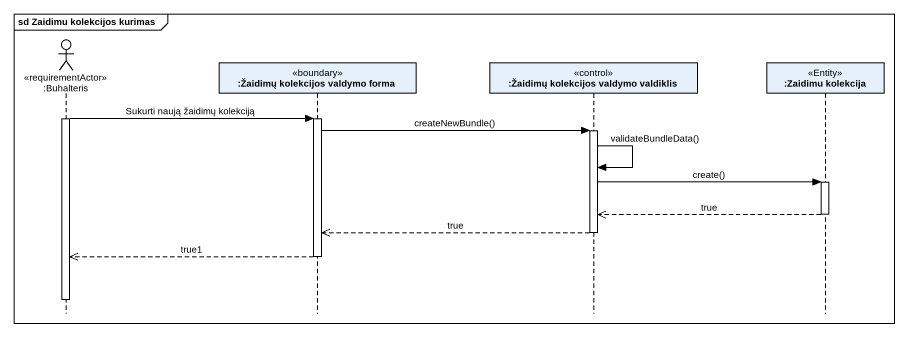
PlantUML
@startuml
mainframe sd Zaidimu kolekcijos kurimas
hide footbox
actor ":Buhalteris" as Buhalteris <<requirementActor>>
participant ":Žaidimų kolekcijos valdymo forma" as Žaidimų_kolekcijos_valdymo <<boundary>>
participant ":Žaidimų kolekcijos valdymo valdiklis" as Žaidimų_kolekcijos_valdymo_2 <<control>>
participant ":Zaidimu kolekcija" as Zaidimu_kolekcija <<Entity>>

activate Buhalteris
Buhalteris -> Žaidimų_kolekcijos_valdymo : Sukurti naują žaidimų kolekciją
activate Žaidimų_kolekcijos_valdymo
Žaidimų_kolekcijos_valdymo -> Žaidimų_kolekcijos_valdymo_2 : createNewBundle()
activate Žaidimų_kolekcijos_valdymo_2
Žaidimų_kolekcijos_valdymo_2 -> Žaidimų_kolekcijos_valdymo_2 : validateBundleData()
Žaidimų_kolekcijos_valdymo_2 -> Zaidimu_kolekcija : create()
activate Zaidimu_kolekcija
Zaidimu_kolekcija -->> Žaidimų_kolekcijos_valdymo_2 : true
deactivate Zaidimu_kolekcija
Žaidimų_kolekcijos_valdymo_2 -->> Žaidimų_kolekcijos_valdymo : true
deactivate Žaidimų_kolekcijos_valdymo_2
Žaidimų_kolekcijos_valdymo -->> Buhalteris : true1
deactivate Žaidimų_kolekcijos_valdymo
deactivate Buhalteris
@enduml
